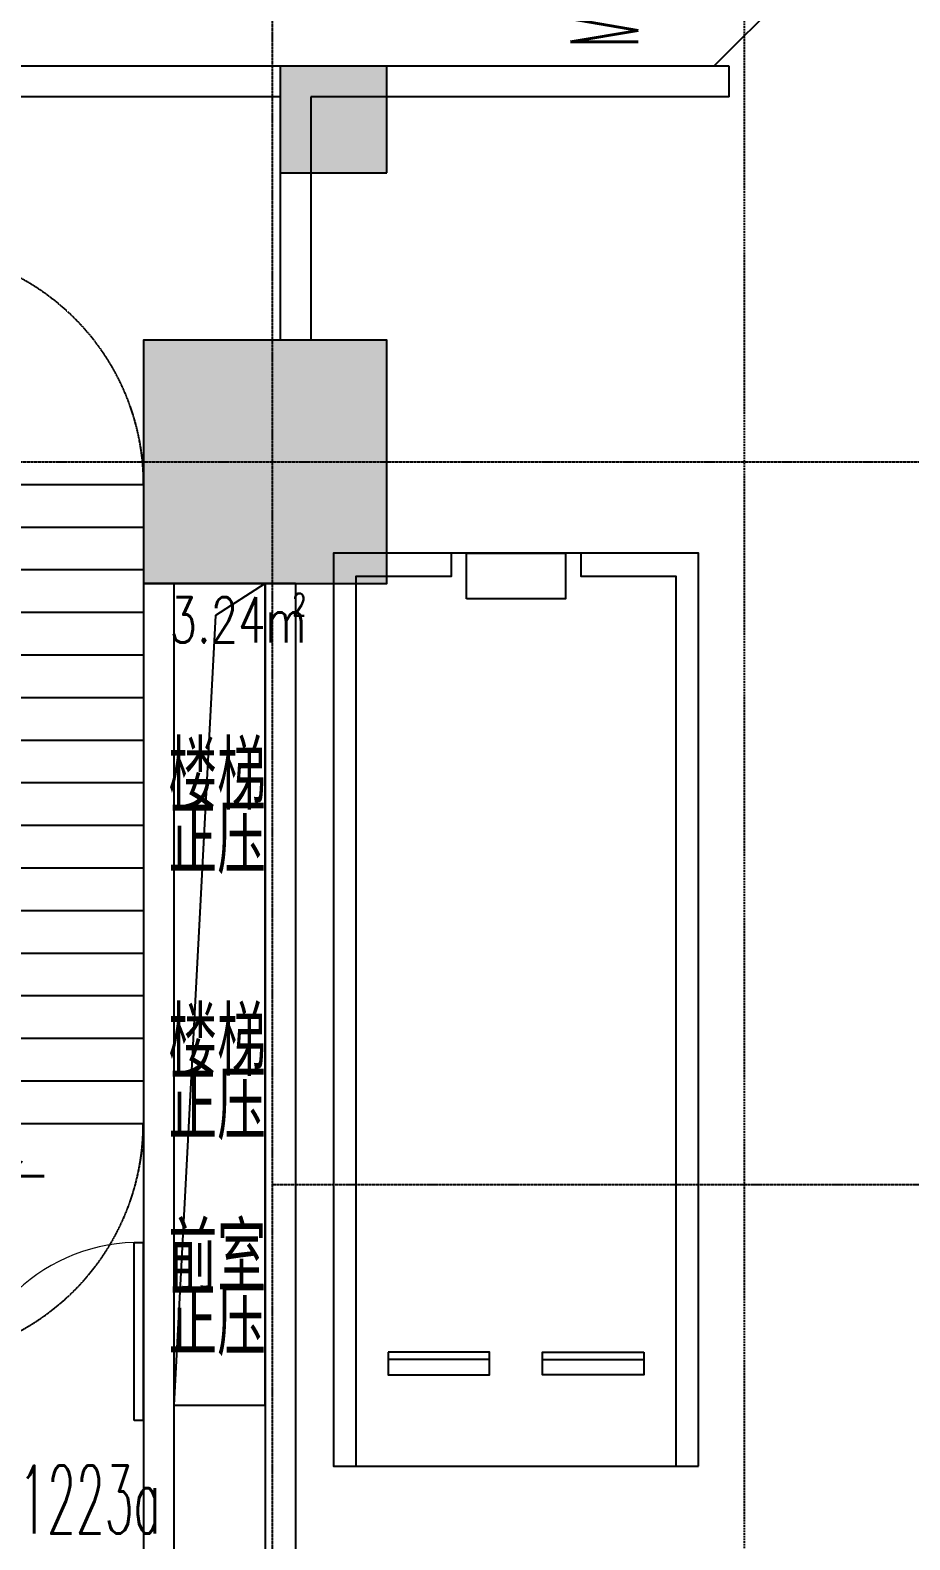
# Model space of a CAD drawing. Extents: x -12047294 to -5625356, y -1456591 to -622873.
# Drawn here: x -5734583 to -5728802, y -720458 to -710536 of the extents above; entities that cross this region are included whole.
import ezdxf

# ---------------------------------------------------------------- set-up
doc = ezdxf.new("R2010")
doc.units = 0
doc.header["$LTSCALE"] = 10
doc.header["$MEASUREMENT"] = 0
for name, pattern in [('__DASH', [0.35, 0.25, -0.1]), ('DASH', [0.35, 0.25, -0.1]), ('DOTE', [2.4200000000000004, 2, -0.2, 0.02, -0.2])]:
    doc.linetypes.add(name, pattern=pattern)
for name, color, linetype in [('A-15-PKNG-普通车位', 162, 'Continuous'), ('A-COLUMN', 10, 'Continuous'), ('A-DIMLEAD', 130, 'Continuous'), ('A-DIMSYMB', 3, 'Continuous'), ('A-DOORWIN', 151, 'Continuous'), ('A-HOLE', 30, 'Continuous'), ('A-STAIRS', 150, 'Continuous'), ('A-TEXTDOOR', 181, 'Continuous'), ('A-TEXTROOM-AREA', 33, 'Continuous'), ('A-TEXTROOM-报建', 210, 'Continuous'), ('A-TK', 7, 'Continuous'), ('A-WALL', 2, 'Continuous'), ('DOTE', 9, 'DOTE'), ('PUB_HATCH', 252, 'Continuous')]:
    doc.layers.add(name, color=color, linetype=linetype)
doc.styles.add('_TCH_DIM', font='tjromans.shx', dxfattribs={"width": 0.8, "bigfont": 'tjhztxt.shx'})
doc.styles.add('_TCH_SPACE', font='tjromans.shx', dxfattribs={"height": 5, "bigfont": 'tjhztxt.shx'})
doc.styles.add('_TCH_WINDOW', font='tjromans.shx', dxfattribs={"width": 0.7, "height": 3.5, "bigfont": 'tjhztxt.shx'})
doc.styles.add('注解汉字', font='tjromans.shx', dxfattribs={"width": 0.75, "bigfont": 'tjhztxt.shx'})

# ---------------------------------------------------------------- blocks, each defined once
blk = doc.blocks.new('car-1')
at = {"layer": 'A-15-PKNG-普通车位'}
for p, q in [((5599.99998574925, -1075.000045173801, -0.0747352687375296), (5599.999993391335, -410.0000451747332, -0.07473526873722999)), ((5599.999981718952, -1424.726966256276, -0.0747352687376875), (5599.999974075821, -2089.726966255346, -0.074735268737987))]:
    blk.add_line(p, q, dxfattribs=at)
at = {"layer": 'A-15-PKNG-普通车位', "extrusion": (-7.838017630000002e-08, 5.000000000000001e-16, 0.999999999999997)}
blk.add_lwpolyline([(6299.999973450788, -2450.000054716133), (299.9999734507874, -2450.000006193295), (299.9999989676289, -50.00000619411048), (6299.999998967863, -50.00005471520125)], close=True, dxfattribs=at)
for points, elevation in [([(6299.999994770508, -200.0000532194972), (449.9999947703908, -200.0000064225174), (449.9999886157456, -825.3634669623576), (299.9999910893384, -825.3634652383629)], -5.87851535771e-05), ([(299.9999788471032, -1675.363465238362), (449.9999788471032, -1675.363466963288), (449.9999727008399, -2300.000006421586), (6299.999972701189, -2300.000053220429)], -0.0002664926215197)]:
    blk.add_lwpolyline(points, dxfattribs=dict(at, elevation=elevation))
for points, elevation in [([(5549.999993389938, -410.0000446010385), (5699.999993389704, -410.0000463249166), (5699.999985747038, -1075.000046324916), (5549.999985746806, -1075.000044600106)], -2.939256532e-05), ([(599.9999874668429, -925.3634686869341), (299.9999874663772, -925.3634652383628), (299.999979996006, -1575.363465239294), (599.9999799962388, -1575.363468686933)], -0.0001959504402323), ([(5549.999974074191, -2089.726965682698), (5699.999974074192, -2089.72696740646), (5699.999981716042, -1424.726967406459), (5549.99998171581, -1424.726965682697)], -2.93925660802e-05)]:
    blk.add_lwpolyline(points, close=True, dxfattribs=dict(at, elevation=elevation))
blk = doc.blocks.new('dFASDWA$Wfdf3')
at = {"layer": 'A-15-PKNG-普通车位', "xscale": -1, "rotation": 90}
blk.add_blockref('car-1', (2155059.97145235, 21699.99775000639), dxfattribs=at)
blk = doc.blocks.new('retretw')
at = {"layer": 'A-STAIRS', "color": 253, "linetype": '__DASH', "elevation": -100}
blk.add_lwpolyline([(1658219.143505104, -156098.2985013624), (1658669.143505104, -156098.298501356)], dxfattribs=at)
at = {"layer": 'A-STAIRS', "color": 253, "linetype": '__DASH'}
for centre, start, end in [((1658244.143505045, -154548.2985013734, -100), 180, 270.0002115224208), ((1658644.143505045, -154548.2985013668, -100), 269.9997970686764, 0)]:
    blk.add_arc(centre, 1549.999999999219, start, end, dxfattribs=at)
blk = doc.blocks.new('A$C537F5D3B')
at = {"layer": 'A-DIMSYMB'}
for points in [[(-4340, 825, 0, 0, 0), (-3380, 825, 80.00000000000001, 0, 0), (-3080, 825, 0, 0, 0)], [(-4340, -1025, 0, 0, 0), (800, -1025, 0, 0, 0), (800, 825, 0, 0, 0), (-2500, 825, 80.00000000000001, 0, 0), (-2800, 825, 0, 0, 0)]]:
    blk.add_lwpolyline(points, format="xyseb", dxfattribs=at)
at = {"layer": 'A-STAIRS'}
for p, q in [((-4200, 1650), (-3474.048999000404, 1649.999999999999)), ((-4200, 1650), (-4200, 0)), ((-3920, 1650), (-3920, -6.86e-14)), ((-3640, 1649.999999999999), (-3640, -1.372e-13)), ((-3474.048999000404, 1649.999999999999), (-3034.918732342557, 889.4040670073385)), ((-3358.578945162478, 1649.999999999999), (0, 1649.999999999999)), ((-3358.578945162479, 1649.999999999999), (-2934.918732342556, 916.1989862504512)), ((-3080, 1649.999999999999), (-3080, 1167.487113059645)), ((-2800, 1649.999999999999), (-2800, 682.5128869403584)), ((-2520, 1649.999999999999), (-2520, 197.5386608210723)), ((-2240, 1649.999999999999), (-2240, -4.801e-13)), ((-1960, 1649.999999999999), (-1960, -5.486e-13)), ((-1680, 1649.999999999999), (-1680, -6.172e-13)), ((-1400, 1649.999999999999), (-1400, -6.858e-13)), ((-1120, 1649.999999999999), (-1120, -7.544e-13)), ((-840, 1649.999999999999), (-840, -8.229999999999999e-13)), ((-560, 1649.999999999999), (-560, -8.915e-13)), ((-280, 1649.999999999999), (-280, -9.601e-13)), ((0, 1649.999999999999), (0, -1.0287e-12)), ((-3359.999999999999, 1452.461339178929), (-3360, -2.057e-13)), ((-3080, 967.4871130596428), (-3080, -2.743e-13)), ((-2862.567181092609, 935.5855259790137), (-3035.459415460184, 729.5405845398157)), ((-3034.918732342557, 889.4040670073385), (-2862.567181092609, 935.5855259790137)), ((-3035.459415460184, 729.5405845398157), (-2855.05942891116, 777.8786152502139)), ((-2955.059428911161, 751.0836960071015), (-2521.421054837521, -4.111e-13)), ((-2855.05942891116, 777.8786152502139), (-2405.951000999596, -4.394e-13)), ((-2800, 482.5128869403569), (-2800, -3.429e-13)), ((-4260, -330), (-4260, 130)), ((-4260, 130), (60, 130)), ((60, 130), (60, -330)), ((-4200, -270), (-4200, 70)), ((-4200, 70), (0, 70)), ((-4200, 0), (-4200, -200)), ((-4200, 0), (-2521.421054837521, -4.111e-13)), ((0, 70), (0, -270)), ((-2405.951000999595, -4.394e-13), (0, -1.0287e-12)), ((1.01e-13, -200), (-4200, -199.9999999999995)), ((-4200, -1849.999999999999), (-4200, -199.9999999999995)), ((0, -270), (-4200, -270)), ((-3920, -1849.999999999999), (-3920, -199.9999999999995)), ((-3640, -1849.999999999999), (-3640, -199.9999999999995)), ((-3360, -1849.999999999999), (-3360, -199.9999999999996)), ((-3080, -1849.999999999999), (-3080, -199.9999999999996)), ((-2800, -1849.999999999999), (-2800, -199.9999999999996)), ((-2520, -1849.999999999999), (-2520, -199.9999999999997)), ((-2240, -1849.999999999999), (-2240, -199.9999999999997)), ((-1960, -1849.999999999999), (-1960, -199.9999999999998)), ((-1680, -1849.999999999999), (-1680, -199.9999999999998)), ((-1400, -1849.999999999999), (-1400, -199.9999999999998)), ((-1120, -1849.999999999999), (-1120, -199.9999999999998)), ((-840, -1850), (-839.9999999999997, -199.9999999999999)), ((-560, -1850), (-559.9999999999999, -199.9999999999999)), ((-280, -1850), (-279.9999999999999, -200)), ((0, -1850), (1.01e-13, -200)), ((60, -330), (-4260, -330)), ((0, -1850), (-4200, -1849.999999999999))]:
    blk.add_line(p, q, dxfattribs=at)
at = {"layer": 'A-STAIRS', "rotation": 269.9999999972424}
blk.add_blockref('retretw', (150348.2985809483, 1658344.143497608, 100), dxfattribs=at)
at = {"layer": 'A-STAIRS', "xscale": -1, "rotation": 90.00000000275763}
blk.add_blockref('retretw', (-154548.2985811871, 1658344.143497607, 100), dxfattribs=at)
at = {"layer": 'A-TK', "style": '_TCH_DIM', "width": 0.8}
for s, p in [('上', (-4694.133858267716, 650)), ('下', (-4672.086614173229, -1200))]:
    blk.add_text(s, height=350, dxfattribs=at).set_placement(p)
blk = doc.blocks.new('$DorLib2D$00000114')
at = {"color": 0}
blk.add_line((0.4999999999999965, 3.6e-15), (-0.2071067811864751, 0.7071067811864858), dxfattribs=at)
blk.add_arc((0.5000000000013856, -1.1546e-12), 1.000000000001696, 135, 180, dxfattribs=at)
blk = doc.blocks.new('$DorLib2D$00000001')
for p, q in [((0.45, 0.975), (0.5000000000000002, 0.975)), ((0.45, 0), (0.45, 0.975)), ((0.5, 0), (0.5, 0.975)), ((0.5, 0), (0.45, 0))]:
    blk.add_line(p, q)
at = {"lineweight": 13}
blk.add_arc((0.475, 0), 0.975, 91.46928358135379, 180, dxfattribs=at)
blk = doc.blocks.new('_FZH')
blk.add_lwpolyline([(-0.5, -0.5), (0.5, -0.5), (0.5, 0.5), (-0.5, 0.5)], close=True)
at = {"layer": 'PUB_HATCH'}
blk.add_solid([(-0.5, -0.5), (0.5, -0.5), (-0.5, 0.5), (0.5, 0.5)], dxfattribs=at)

msp = doc.modelspace()

# ---------------------------------------------------------------- hatches: boundary and pattern name
at = {"layer": 'A-TEXTROOM-报建'}
h = msp.add_hatch(dxfattribs=at)
h.set_pattern_fill('ANSI31', color=156, scale=300)
h.set_pattern_definition([(45, (6459.619394076987, 6.519258000000002e-09), (-336.7596045400932, 336.7596045400933), [])])
edge = h.paths.add_edge_path(flags=16)
edge.add_arc((-5789890.132327908, -733372.8536264246), 19800.26091907911, 180.000016833296, 210.3318238795437)
edge.add_line((-5806980.038232072, -743372.1260324741), (-5798690.907261609, -743374.9611157838))
edge.add_arc((-5798679.070719592, -768353.958319008), 24979.00000765464, 71.82958844638591, 90.02715016320337, ccw=False)
edge.add_arc((-5798679.070721, -768353.9583170724), 24979.00000625385, 46.40636196379961, 71.82958844193843, ccw=False)
edge.add_arc((-5761511.422679141, -729209.4340286279), 29000.00000031417, 226.5507286022982, 235.7234438162405)
edge.add_line((-5777843.874263518, -753172.9693534138), (-5734626.487033113, -753172.359811897))
edge.add_line((-5734626.487033113, -753172.359811897), (-5734626.636527522, -742572.9868038807))
edge.add_line((-5734626.636527522, -742572.9868038807), (-5724090.313392124, -742573.2344917456))
edge.add_line((-5724090.313392124, -742573.2344917456), (-5724090.313392124, -706872.9591507564))
edge.add_line((-5724090.313392124, -706872.9591507564), (-5715090.371727741, -706872.9591508756))
edge.add_line((-5715090.371727741, -706872.9591508756), (-5715090.371727741, -697848.8849369201))
edge.add_arc((-5806750.55763579, -701974.8211650274), 91753.00011692576, 2.577337801971878, 4.963321135910387)
edge.add_arc((-5757072.824562837, -697881.7616733047), 41907.99999741253, 5.264520637321024, 17.98610178371848)
edge.add_arc((-5817479.256922604, -718426.1172133742), 105710.0000022338, 18.46725138437174, 21.43718532617446)
edge.add_arc((-5747881.983786687, -689052.1980597104), 30251.99999639568, 17.8262185800344, 40.55904766200953)
edge.add_arc((-5746701.096957909, -686704.3251357946), 27846.71451721909, 38.46829706095653, 72.8207540943742)
edge.add_arc((-5793741.701094583, -821555.8156701587), 170652.4493144849, 71.10420003610355, 72.75697790007004)
edge.add_line((-5743156.003848745, -658573.1610986205), (-5782091.305972605, -658573.1610986205))
edge.add_line((-5782091.305972605, -658573.1610986205), (-5782091.305972605, -664172.8504494192))
edge.add_line((-5782091.305972605, -664172.8504494192), (-5804290.405290081, -664172.8502521688))
edge.add_line((-5804290.405290081, -664172.8502521688), (-5804290.407255813, -680572.7724047886))
edge.add_line((-5804290.407255813, -680572.7724047886), (-5809690.40989393, -680572.771757445))
edge.add_line((-5809690.40989393, -680572.771757445), (-5809690.393246985, -733372.8594436708))
h.paths.add_polyline_path([(-5821993.283692228, -644043.684593948), (-5678940.272968142, -644043.684593948), (-5678940.272968142, -767193.6845939481), (-5821993.283692228, -767193.6845939481)])

# ---------------------------------------------------------------- linework, layer by layer
at = {"layer": 'A-HOLE'}
msp.add_lwpolyline([(-5733039.65921942, -714173.4332685719), (-5733365.092485099, -714383.7118836023), (-5733639.659221242, -719573.4332681559)], dxfattribs=at)
msp.add_lwpolyline([(-5733639.659221242, -714173.4332681331), (-5733639.659221242, -719573.4332679369), (-5733039.659223475, -719573.4332683753), (-5733039.659223475, -714173.4332685719)], close=True, dxfattribs=at)
at = {"layer": 'A-WALL'}
for p, q in [((-5732939.659221277, -710773.4332699759), (-5737539.659221174, -710773.4332699758)), ((-5730189.659223372, -710773.4332700783), (-5732939.659221277, -710773.4332699759)), ((-5729989.659223515, -710773.4332765916), (-5730189.659223397, -710773.4332699974)), ((-5729989.659230172, -710973.4332698906), (-5729989.659223515, -710773.4332765916)), ((-5732939.659221102, -710973.4332699362), (-5737339.659221134, -710973.4332699359)), ((-5732939.659221102, -710973.4332699362), (-5732939.65922126, -712573.4332681319)), ((-5729989.659230172, -710973.4332698906), (-5732739.65922144, -710973.4332698906)), ((-5732739.65922144, -710973.4332698906), (-5732739.659221261, -712573.4332681319)), ((-5732739.659221261, -712573.4332681319), (-5732939.65922126, -712573.4332681319)), ((-5733839.659221241, -714173.4332681331), (-5733839.659221238, -719573.4332681637)), ((-5733639.659221242, -714173.4332681331), (-5733839.659221241, -714173.4332681331)), ((-5733639.659221242, -714173.4332681331), (-5733639.659221251, -719773.4332681078)), ((-5733039.659223481, -714173.4332681331), (-5733039.659223388, -722023.4332682636)), ((-5732839.659223483, -714173.4332681331), (-5733039.659223481, -714173.4332681331)), ((-5732839.659223483, -714173.4332681331), (-5732839.659223389, -722223.4332681879)), ((-5733839.659221238, -719573.4332681637), (-5733839.659221202, -719773.4332681599)), ((-5733839.659221202, -719773.4332681599), (-5733839.659221206, -722023.4332683769)), ((-5733639.659221251, -719773.4332681078), (-5733639.659221417, -722023.4332682664))]:
    msp.add_line(p, q, dxfattribs=at)
at = {"layer": 'DOTE', "linetype": 'DOTE'}
for p, q in [((-5732989.659221238, -756448.5585566969), (-5732989.65922123, -655372.8060850966)), ((-5812892.339411303, -713373.433268132), (-5711892.740710863, -713373.4332681253))]:
    msp.add_line(p, q, dxfattribs=at)
at = {"layer": 'DOTE'}
msp.add_line((-5732989.659221235, -718123.4332680879), (-5711892.740710863, -718123.4332680891), dxfattribs=at)
at = {"layer": 'DOTE', "color": 250, "linetype": 'DASH', "ltscale": 5}
msp.add_lwpolyline([(-5779889.659221387, -673373.4332681327), (-5729889.659221381, -673373.4332681345), (-5729889.659221368, -723273.4332681322), (-5779889.659221373, -723273.4332681336)], close=True, dxfattribs=at)

# ---------------------------------------------------------------- block references
at = {"rotation": 89.99999999999999}
msp.add_blockref('A$C537F5D3B', (-5735689.659221183, -713523.4332681064), dxfattribs=at)
at = {"layer": 'A-15-PKNG-普通车位'}
msp.add_blockref('dFASDWA$Wfdf3', (-7887700.316416391, -735373.4310191657), dxfattribs=at)
at = {"layer": 'A-COLUMN', "xscale": 700, "yscale": 700, "zscale": 700, "rotation": 90}
msp.add_blockref('_FZH', (-5732589.659221231, -711123.4332699758), dxfattribs=at)
at = {"layer": 'A-COLUMN', "xscale": 1600, "yscale": 1600, "zscale": 1600}
msp.add_blockref('_FZH', (-5733039.659221233, -713373.4332681269), dxfattribs=at)
at = {"layer": 'A-DOORWIN'}
ref = msp.add_blockref('$DorLib2D$00000114', (-5730089.659207096, -710273.4332732864), dxfattribs=dict(at, xscale=999.9999999999997, yscale=999.9999999999997, zscale=999.9999999999997, rotation=269.9999981108867))
ref.add_attrib('A', 'M1027', (-5730586.376895208, -710650.6082327936), dxfattribs={"layer": 'A-TEXTDOOR', "height": 446.25, "rotation": 89.9999981108866, "style": '_TCH_WINDOW', "width": 0.4941176470588236})
ref = msp.add_blockref('$DorLib2D$00000001', (-5734439.659221606, -719673.4332681064), dxfattribs=dict(at, xscale=-1200, yscale=-1200, zscale=-1200, rotation=180))
ref.add_attrib('A', 'GFMB1223a', (-5735454.556985104, -720416.4009196399), dxfattribs={"layer": 'A-TEXTDOOR', "height": 446.25, "rotation": 359.999999999854, "style": '_TCH_WINDOW', "width": 0.4941176470588236})

# ---------------------------------------------------------------- texts
at = {"layer": 'A-DIMLEAD', "style": '注解汉字', "width": 0.75}
for s, p in [('楼梯', (-5733674.83527767, -715659.7688486612)), ('正压', (-5733674.83527767, -716083.0853175325)), ('楼梯', (-5733674.83527767, -717408.2688486612)), ('正压', (-5733674.83527767, -717831.5853175326)), ('前室', (-5733674.83527767, -718826.6353867744)), ('正压', (-5733674.83527767, -719249.9518556456))]:
    msp.add_text(s, height=450, dxfattribs=at).set_placement(p)
at = {"layer": 'A-TEXTROOM-AREA', "style": '_TCH_SPACE', "width": 0.7058823529411766}
for s, height, p in [('3.24m', 297.5, (-5733666.627305951, -714560.8750000173)), ('2', 148.75, (-5732858.93499826, -714385.8750000173))]:
    msp.add_text(s, height=height, dxfattribs=at).set_placement(p)

doc.saveas('drawing.dxf')
